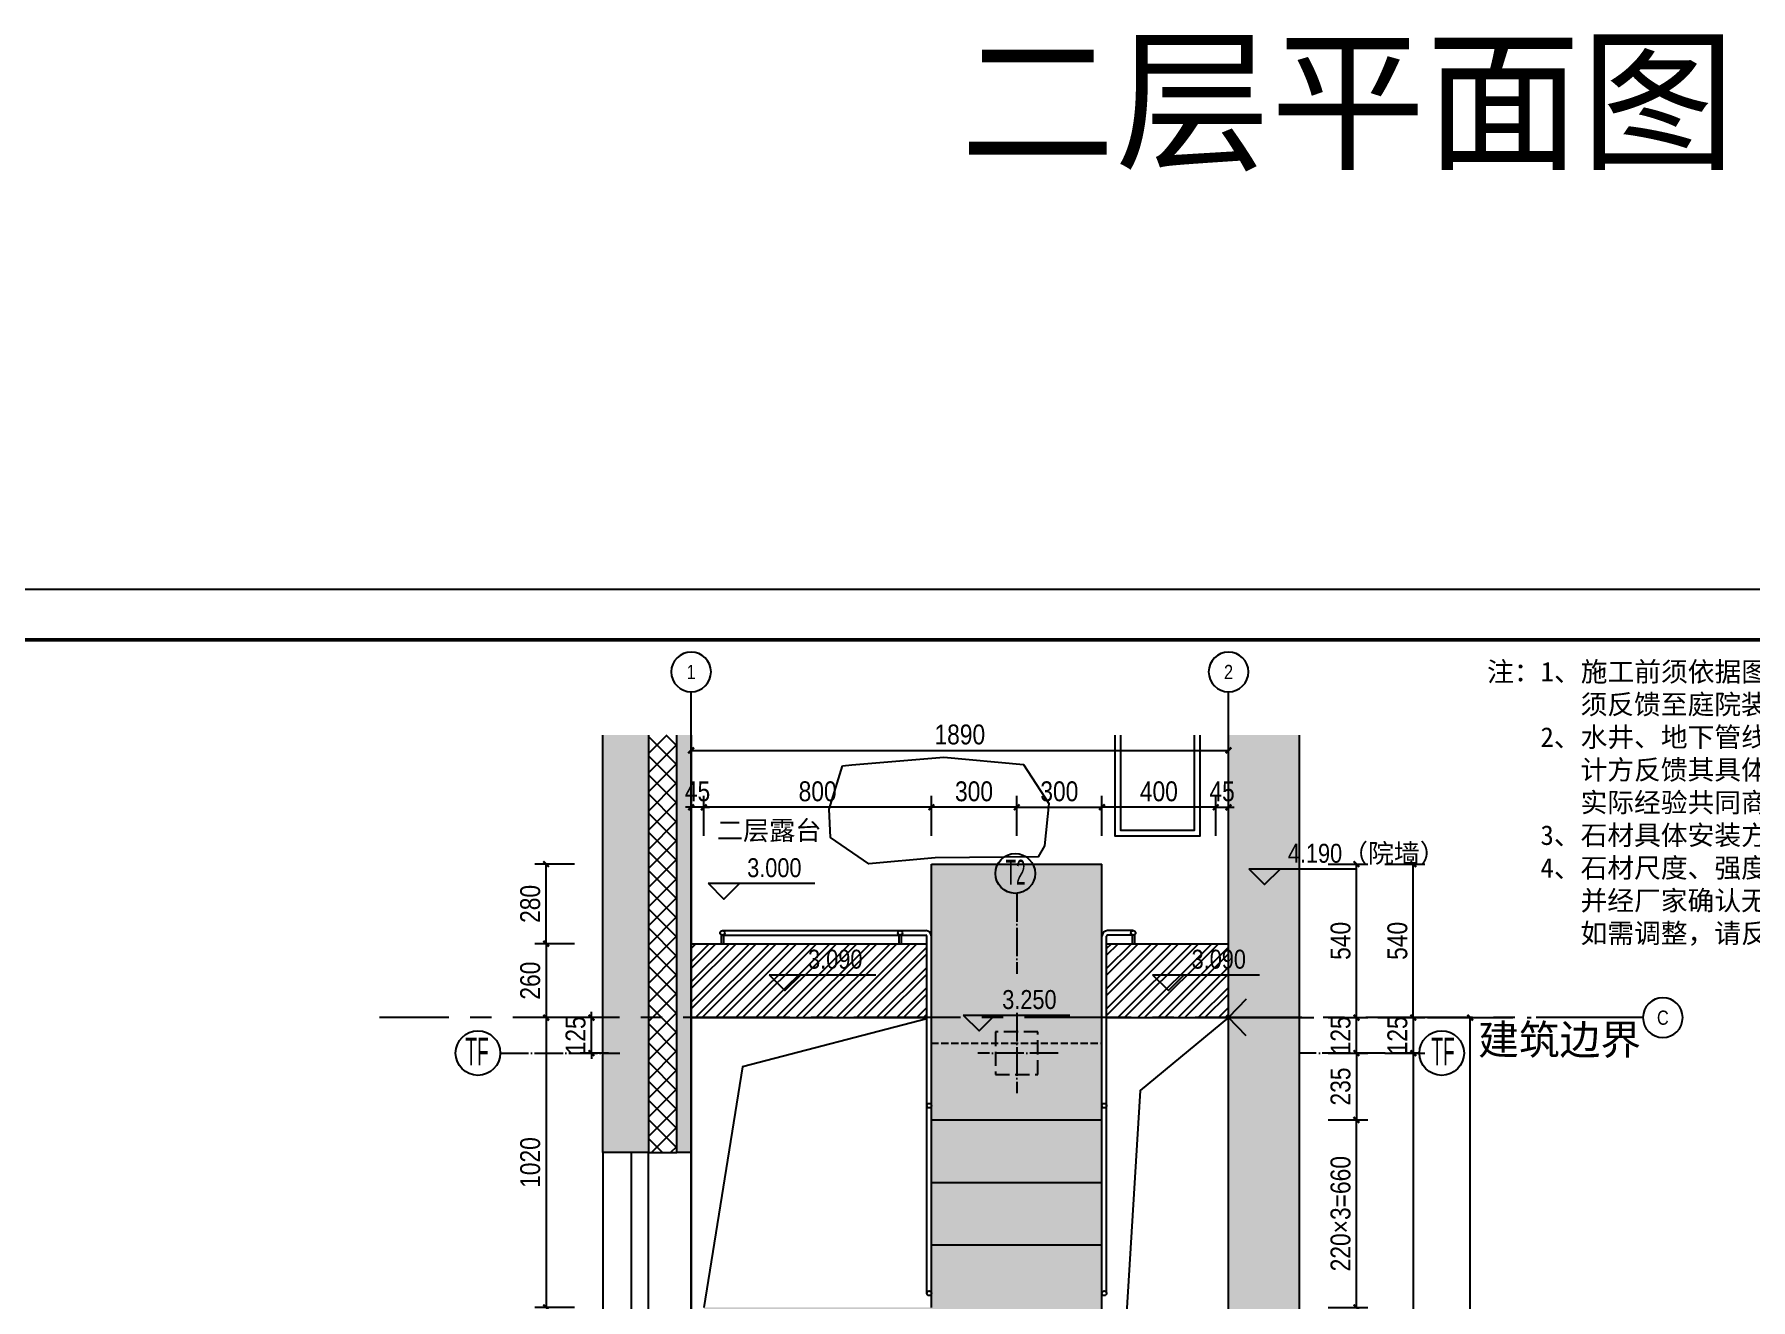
# Model space of a CAD drawing. Extents: x 9928 to 93764, y -101273 to -34887.
# Drawn here: x 14988 to 21024, y -78785 to -74332 of the extents above; entities that cross this region are included whole.
import ezdxf
from ezdxf.enums import TextEntityAlignment as Align

# ---------------------------------------------------------------- set-up
doc = ezdxf.new("R2010")
doc.units = 0
doc.header["$LTSCALE"] = 1000
doc.header["$MEASUREMENT"] = 0
for name, pattern in [('CENTER', [2, 1.25, -0.25, 0.25, -0.25]), ('DASH', [0.35, 0.25, -0.1]), ('DOTE', [2.42, 2, -0.2, 0.02, -0.2])]:
    doc.linetypes.add(name, pattern=pattern)
doc.layers.add('_0', color=7, linetype='Continuous', lineweight=25)
for name, color, linetype in [('A', 163, 'CENTER'), ('A-ANNO-DIMS', 6, 'Continuous'), ('A-ANNO-NOTE', 4, 'Continuous'), ('A-FLOR-HRAL', 42, 'Continuous'), ('A-FLOR-STRS', 54, 'Continuous'), ('A-FURN-FREE', 91, 'Continuous'), ('A-FURN-PATT-251', 251, 'Continuous'), ('A-WALL-FULL', 5, 'Continuous'), ('GL', 131, 'Continuous'), ('S-GRID-IDEN', 4, 'Continuous')]:
    doc.layers.add(name, color=color, linetype=linetype)
doc.layers.add('A-ANNO-NPLT', color=250, linetype='Continuous', plot=False)
doc.styles.add('DIM', font='ARIALN.TTF')
doc.styles.add('DIM_T3', font='ARIALN.TTF')
doc.styles.add('EN', font='ARIALN.TTF')
doc.styles.add('EN1', font='ARIALN.TTF')
doc.styles.get("Standard").update_dxf_attribs({"font": 'gbenor.shx', "bigfont": 'gbcbig.shx'})
doc.dimstyles.new('_TCH_ARCH&&20', dxfattribs={"dimtxt": 70, "dimasz": 20, "dimexe": 40, "dimexo": 40, "dimgap": 20, "dimtad": 1, "dimdec": 0, "dimzin": 0, "dimdsep": 46, "dimtxsty": 'DIM_T3', "dimblk": 'ARCHTICK', "dimcen": 0.09, "dimclrd": 6, "dimclre": 6, "dimclrt": 6, "dimazin": 2, "dimtfac": 1, "dimtdec": 0, "dimtix": 1, "dimtmove": 2, "dimatfit": 3, "dimfxl": 100, "dimfxlon": 1, "dimtolj": 1, "dimtzin": 0, "dimarcsym": 0})
pattern_1 = [(45, (0, 0), (-35.35534, 35.35534), []), (45, (23.57, 0), (-35.35534, 35.35534), [])]

# ---------------------------------------------------------------- blocks, each defined once
blk = doc.blocks.new('basesisi')
at = {"layer": 'A-FURN-PATT-251'}
h = blk.add_hatch(color=256, dxfattribs=at)
h.dxf.hatch_style = 1
h.paths.add_polyline_path([(27933.4, -78267.1), (28093.4, -78267.1), (28093.4, -76798.2), (27933.4, -76798.2)])
h.paths.add_polyline_path([(28243.4, -76798.2), (28193.4, -76798.2), (28193.4, -78267.1), (28243.4, -78267.1)])
h = blk.add_hatch(dxfattribs=at)
h.set_pattern_fill('ANSI37', color=256, scale=30, angle=90)
h.set_pattern_definition([(135, (679382.045, -481348.93), (-33.6759605, -33.6759605), []), (225, (679382.045, -481348.93), (33.6759605, -33.6759605), [])])
h.paths.add_polyline_path([(28193.4, -76798.2), (28093.4, -76798.2), (28093.4, -78267.1), (28193.4, -78267.1)])
for p, q in [((27933.4, -78267.1), (27933.4, -78867.1)), ((28033.4, -78867.1), (28033.4, -78267.1)), ((28093.4, -78867.1), (28093.4, -78267.1)), ((28243.4, -78267.1), (28243.4, -78867.1))]:
    blk.add_line(p, q, dxfattribs=at)
for points in [[(28093.4, -76798.2), (28093.4, -78267.1), (27933.4, -78267.1), (27933.4, -76798.2)], [(28093.4, -76798.2), (28093.4, -78267.1), (28193.4, -78267.1), (28193.4, -76798.2)], [(28243.4, -76798.2), (28243.4, -78267.1), (28193.4, -78267.1), (28193.4, -76798.2)]]:
    blk.add_lwpolyline(points, dxfattribs=at)
blk = doc.blocks.new('aslidufhasldifuhaf')
at = {"layer": 'A-FURN-PATT-251'}
h = blk.add_hatch(dxfattribs=at)
h.set_pattern_fill('碎沙', color=256, scale=20)
h.set_pattern_definition([(37.5, (0, 0), (-1.600031, 48.941324), [0, -38.608, 0, -43.18, 0, -41.275]), (7.5, (0, 0), (44.95233, 71.68251), [0, -20.828, 0, -34.798, 0, -13.335]), (327.5, (-31.24, 0), (79.099237, 0.143718), [0, -12.7, 0, -45.72, 0, -59.69]), (317.5, (-31.24, 0), (76.355645, 22.29293), [0, -6.35, 0, -29.972, 0, -34.29])])
h.paths.add_polyline_path([(19187.9, -90621.1), (19437.9, -90621.1), (19437.9, -76798.2), (19187.9, -76798.2)])
h = blk.add_hatch(dxfattribs=at)
h.set_pattern_fill('大理石', color=256, scale=100)
h.set_pattern_definition([(41.98721, (250, 34.286), (599.99999, 450.00001), [9.6097, -2008.4338]), (68.19859, (107.143, 19.286), (300, 900), [34.6189, -2388.7052]), (60.945396, (100, 2.143), (299.99998, 450.000013), [14.708, -3073.9809]), (90, (107.14, 15), (300, -2e-14), [4.2857, -445.7143]), (71.56505, (247.14, 25.71), (6e-07, 450), [9.0351, -939.6482]), (171.469234, (247.143, 25.714), (-300, 3e-06), [14.4455, -3019.1166]), (79.2157, (227.143, -2.143), (300.000001, 1800), [30.5394, -3176.0943]), (62.132996, (1.429, 135), (1199.9999854, 2250.0000088), [70.2946, -14691.5649]), (0, (5.75, 201), (0, 450), [0, -300]), (64.983107, (200, 282.857), (600.0000015, 1349.999999), [47.2941, -4918.5894]), (81.43911, (315.714, 105), (599.999999, 4049.9999745), [67.177, -14040.0018]), (82.874984, (150, 145.714), (299.999982, 2250.0000023), [34.5525, -7221.4794]), (76.75948, (120, 51.429), (300.000003, 1349.999999), [74.8468, -7784.0652]), (0, (73.23, 51.65), (0, 450), [0, -300]), (0, (78.05, 46.83), (0, 450), [0, -300]), (0, (111.8, 70.9), (0, 450), [0, -300]), (0, (102.15, 123.9), (0, 450), [0, -300]), (59.036243, (137.143, 124.286), (299.999976, 450.000013), [24.9898, -5222.8668]), (0, (149.97, 144.9), (0, 450), [0, -300]), (0, (111.8, 128.7), (0, 450), [0, -300]), (0, (126.26, 157.62), (0, 450), [0, -300]), (0, (111.8, 114.27), (0, 450), [0, -300]), (50.19443, (285.714, 83.57), (300, 450), [11.1575, -2331.9174]), (90, (285.7, 70.7), (300, -2e-14), [12.8571, -437.1428]), (43.66778, (270, 55.714), (900.000001, 899.999998), [21.7242, -4540.3476]), (90, (270, 51.43), (300, -2e-14), [4.2857, -445.7143]), (39.80557, (257.143, 40.714), (599.999986, 450.000018), [16.7362, -3497.8761]), (0, (213, 70.9), (0, 450), [0, -300]), (0, (286.37, 84.5), (0, 450), [0, -300]), (0, (286.37, 84.5), (0, 450), [0, -300]), (29.357753, (292.857, 92.143), (899.999998, 450.000003), [26.2251, -2727.4089]), (0, (285.33, 114.27), (0, 450), [0, -300]), (146.30993, (200, 282.857), (-600.000004, 449.999992), [30.9047, -3214.0914]), (8.130102, (167.143, 222.857), (2999.999979, 449.9999973), [30.3046, -6333.6564]), (47.862405, (100, 214.286), (1200.0000005, 1349.9999987), [40.4566, -8455.4247]), (14.620874, (34.286, 197.143), (1799.999995, 450.0000188), [67.9135, -7063.005]), (0, (58.77, 225.06), (0, 450), [0, -300]), (18.43495, (154.286, 180), (1200, 449.999999), [13.5526, -2832.4972]), (16.69924, (167.14, 184.29), (299.99999, 2.5e-05), [7.4574, -1558.5886]), (101.093723, (174.286, 186.429), (-600.0000052, 3149.9999705), [37.1222, -7758.5496]), (0, (135.9, 205.8), (0, 450), [0, -300]), (0, (167, 223.7), (0, 450), [0, -300]), (0, (126.26, 172.08), (0, 450), [0, -300]), (0, (87.7, 268.4), (0, 450), [0, -300]), (0, (73.23, 249.15), (0, 450), [0, -300]), (44.144903, (150, 276.429), (900.0000015, 900), [33.8439, -7073.3706]), (54.582945, (127.143, 244.286), (300.0000008, 449.9999982), [39.4413, -8243.2212]), (0, (150.4, 276.73), (0, 450), [0, -300]), (0, (106.98, 253.97), (0, 450), [0, -300]), (0, (150.4, 276.73), (0, 450), [0, -300]), (0, (127.2, 243.6), (0, 450), [0, -300]), (75.06858, (197.14, 227.14), (300, 1350), [11.0887, -2317.5375]), (90, (200, 237.86), (300, -2e-14), [45, -405]), (50.19443, (252.86, 426.43), (300, 450), [11.1575, -2331.9174]), (0, (169.64, 331.04), (0, 450), [0, -300]), (0, (179.3, 326.22), (0, 450), [0, -300]), (0, (140.7, 335.86), (0, 450), [0, -300]), (0, (188.9, 388.84), (0, 450), [0, -300]), (53.130102, (220, 362.143), (300, 450), [21.4286, -4478.5713]), (90, (220, 325.7), (300, -2e-14), [36.4286, -413.5714]), (0, (220.05, 326.44), (0, 450), [0, -300]), (23.19859, (242.86, 422.14), (900, 450), [10.8797, -2273.8522]), (66.03751, (240, 415.71), (300, 900), [7.0349, -1470.2938]), (66.03751, (237.14, 409.29), (300, 900), [7.0349, -1470.2938]), (81.869898, (232.857, 379.286), (300.0000013, 2250), [30.3046, -6333.6564]), (90, (260, 435), (300, -2e-14), [10.7143, -439.2857]), (0, (227.05, 450), (0, 450), [0, -300])])
h.paths.add_polyline_path([(18542.9, -84502.1), (19142.9, -84502.1), (19142.9, -80012.1), (18742.9, -80012.1), (18742.9, -77252.1), (18142.9, -77252.1), (18142.9, -78812.1), (17342.9, -78812.1), (17342.9, -80812.6), (18142.9, -80812.6), (18142.9, -81622.1), (18542.9, -81622.1)])
h = blk.add_hatch(dxfattribs=at)
h.set_pattern_fill('金属', color=256, scale=20)
h.set_pattern_definition(pattern_1)
h.paths.add_polyline_path([(17297.9, -77532.1), (18126.9, -77532.1), (18126.9, -77792.1), (17297.9, -77792.1)])
h = blk.add_hatch(dxfattribs=at)
h.set_pattern_fill('金属', color=256, scale=20)
h.set_pattern_definition(pattern_1)
edge = h.paths.add_edge_path()
edge.add_line((19187.9, -77532.1), (18762.9, -77532.1))
edge.add_arc((18712.9, -77525.4), 50.5, 335.76224, 352.34697, ccw=False)
edge.add_line((18758.9, -77546.1), (18758.9, -77792.1))
edge.add_line((18758.9, -77792.1), (19187.9, -77792.1))
edge.add_line((19187.9, -77792.1), (19187.9, -77532.1))
at = {"layer": 'A-FLOR-HRAL', "color": 1}
for p, q in [((17403.9, -77501), (17403.9, -77532.1)), ((17407.9, -77486.1), (18122.9, -77486.1)), ((17407.9, -77502.1), (18122.9, -77502.1)), ((17411.9, -77502.1), (17411.9, -77532.1)), ((18028.9, -77502.1), (18028.9, -77532.1)), ((18036.9, -77502.1), (18036.9, -77532.1)), ((18126.9, -78762.1), (18126.9, -77506.1)), ((18142.9, -78762.1), (18142.9, -77506.1)), ((18742.9, -78762.1), (18742.9, -77506.1)), ((18758.9, -78762.1), (18758.9, -77506.1)), ((18852.9, -77486.1), (18762.9, -77486.1)), ((18852.9, -77502.1), (18762.9, -77502.1)), ((18848.9, -77501), (18848.9, -77532.1)), ((18856.9, -77501), (18856.9, -77532.1))]:
    blk.add_line(p, q, dxfattribs=at)
for centre in [(17407.9, -77494.1), (18032.9, -77494.1), (18852.9, -77494.1), (18134.9, -78102.1), (18750.9, -78102.1), (18134.9, -78762.1), (18750.9, -78762.1)]:
    blk.add_circle(centre, 8, dxfattribs=at)
for centre, radius, start, end in [((18122.9, -77506.1), 20, 360, 90), ((18122.9, -77506.1), 4, 360, 90), ((18762.9, -77506.1), 20, 90, 180), ((18762.9, -77506.1), 4, 90, 180)]:
    blk.add_arc(centre, radius, start, end, dxfattribs=at)
at = {"layer": 'A-FLOR-STRS'}
for p, q in [((19087.9, -77152.1), (19087.9, -76798.2)), ((19187.9, -90621.1), (19187.9, -76798.2)), ((19437.9, -90621.1), (19437.9, -76798.2)), ((18142.9, -78812.1), (18142.9, -77252.1)), ((18142.9, -77252.1), (18742.9, -77252.1)), ((18742.9, -80012.1), (18742.9, -77252.1)), ((18742.9, -77502.1), (18743.3, -77502.1)), ((17297.9, -77532.1), (18126.9, -77532.1)), ((18758.9, -77532.1), (19187.9, -77532.1)), ((17297.9, -77792.1), (18126.9, -77792.1)), ((18758.9, -77792.1), (19187.9, -77792.1)), ((19187.9, -77792.1), (19437.9, -77792.1)), ((18142.9, -78152.1), (18742.9, -78152.1)), ((18142.9, -78372.1), (18742.9, -78372.1)), ((18142.9, -78592.1), (18742.9, -78592.1))]:
    blk.add_line(p, q, dxfattribs=at)
at = {"layer": 'A-FURN-FREE'}
for points in [[(18787.9, -76798.2), (18787.9, -77152.1), (19087.9, -77152.1), (19087.9, -76798.2)], [(18807.9, -76798.2), (18807.9, -77132.1), (19067.9, -77132.1), (19067.9, -76798.2)]]:
    blk.add_lwpolyline(points, dxfattribs=at)
at = {"layer": 'A-FURN-PATT-251', "linetype": 'DASH', "ltscale": 0.1}
blk.add_line((18142.9, -77882.1), (18742.9, -77882.1), dxfattribs=at)
at = {"layer": 'A-FURN-PATT-251'}
blk.add_lwpolyline([(17830, -76906.3), (17862.8, -76903.3), (18187, -76876.2), (18467.4, -76901.3), (18555.7, -77038.8), (18540.5, -77187.3), (18518.5, -77226.1), (18156.3, -77229.9), (17923.4, -77251.4), (17788.1, -77158.8), (17783.4, -77058.6)], close=True, dxfattribs=at)
for points in [[(18126.9, -77796.3), (17478.1, -77965.4), (17342.9, -78812.1)], [(19187.9, -77792.1), (18877.4, -78048.6), (18760, -79962.1)]]:
    blk.add_lwpolyline(points, dxfattribs=at)
at = {"layer": 'A-WALL-FULL'}
blk.add_line((17297.9, -83197.1), (17297.9, -76798.2), dxfattribs=at)
at = {"layer": '_0', "color": 6}
blk.add_blockref('basesisi', (-10945.5, 0), dxfattribs=at)
blk = doc.blocks.new('alsidufhasdf')
at = {"layer": 'A-ANNO-NOTE', "const_width": 12.5, "flags": 128}
blk.add_lwpolyline([(-69970.8, -65800.3), (-69970.8, -51475.3), (-80015.8, -51475.3), (-80015.8, -65800.3)], close=True, dxfattribs=at)
at = {"layer": 'A-ANNO-NPLT'}
blk.add_lwpolyline([(-69795.8, -66000.3), (-69795.8, -51300.3), (-80190.8, -51300.3), (-80190.8, -66000.3)], close=True, dxfattribs=at)
blk = doc.blocks.new('DFGHFGH')
at = {"layer": 'A-ANNO-NOTE'}
blk.add_line((367305, -290441), (368431, -290441), dxfattribs=at)
blk.add_lwpolyline([(367305, -290441), (367471, -290607), (367638, -290441)], dxfattribs=at)
at = {"layer": 'A-ANNO-NOTE', "style": 'EN'}
blk.add_attdef('±0.000', (367716, -290376), '', height=200, dxfattribs=at)
blk = doc.blocks.new('_ArchTick')
at = {"color": 0, "linetype": 'ByBlock', "const_width": 0.4}
blk.add_lwpolyline([(-0.5, -0.5), (0.5, 0.5)], dxfattribs=at)
blk = doc.blocks.new('*D379')
at = {"layer": 'A-ANNO-DIMS', "color": 6, "lineweight": -2, "transparency": 16777216}
for p, q in [((19537.9, -78152.1), (19677.9, -78152.1)), ((19637.9, -78812.1), (19637.9, -78152.1)), ((19537.9, -78812.1), (19677.9, -78812.1))]:
    blk.add_line(p, q, dxfattribs=at)
at = {"layer": 'Defpoints', "color": 0, "transparency": 16777216}
for p in [(18742.9, -78152.1), (19637.9, -78152.1), (18742.9, -78812.1)]:
    blk.add_point(p, dxfattribs=at)
at = {"layer": 'A-ANNO-DIMS', "color": 6, "lineweight": -2, "transparency": 16777216, "xscale": 20, "yscale": 20, "zscale": 20}
for p, rotation in [((19637.9, -78152.1), 90), ((19637.9, -78812.1), 270)]:
    blk.add_blockref('_ArchTick', p, dxfattribs=dict(at, rotation=rotation))
at = {"layer": 'A-ANNO-DIMS', "color": 6, "transparency": 16777216, "insert": (19582.2, -78482.1), "char_height": 70, "attachment_point": 5, "rotation": 90, "style": 'DIM_T3'}
blk.add_mtext('\\A1;220×3=660', dxfattribs=at)
blk = doc.blocks.new('*D380')
at = {"layer": 'A-ANNO-DIMS', "color": 6, "lineweight": -2, "transparency": 16777216}
for p, q in [((19537.9, -77792.1), (19677.9, -77792.1)), ((19637.9, -77792.1), (19637.9, -77772.1)), ((19637.9, -77917.1), (19637.9, -77792.1)), ((19537.9, -77917.1), (19677.9, -77917.1)), ((19637.9, -77917.1), (19637.9, -77937.1))]:
    blk.add_line(p, q, dxfattribs=at)
at = {"layer": 'Defpoints', "color": 0, "transparency": 16777216}
for p in [(18973.4, -77792.1), (19637.9, -77792.1), (18589.3, -77917.1)]:
    blk.add_point(p, dxfattribs=at)
at = {"layer": 'A-ANNO-DIMS', "color": 6, "lineweight": -2, "transparency": 16777216, "xscale": 20, "yscale": 20, "zscale": 20}
for p, rotation in [((19637.9, -77792.1), 270), ((19637.9, -77917.1), 90)]:
    blk.add_blockref('_ArchTick', p, dxfattribs=dict(at, rotation=rotation))
at = {"layer": 'A-ANNO-DIMS', "color": 6, "transparency": 16777216, "insert": (19582.2, -77854.6), "char_height": 70, "attachment_point": 5, "rotation": 90, "style": 'DIM_T3'}
blk.add_mtext('\\A1;125', dxfattribs=at)
blk = doc.blocks.new('*D381')
at = {"layer": 'A-ANNO-DIMS', "color": 6, "lineweight": -2, "transparency": 16777216}
for p, q in [((19537.9, -77252.1), (19677.9, -77252.1)), ((19637.9, -77792.1), (19637.9, -77252.1)), ((19537.9, -77792.1), (19677.9, -77792.1))]:
    blk.add_line(p, q, dxfattribs=at)
at = {"layer": 'Defpoints', "color": 0, "transparency": 16777216}
for p in [(18742.9, -77252.1), (19637.9, -77252.1), (18973.4, -77792.1)]:
    blk.add_point(p, dxfattribs=at)
at = {"layer": 'A-ANNO-DIMS', "color": 6, "lineweight": -2, "transparency": 16777216, "xscale": 20, "yscale": 20, "zscale": 20}
for p, rotation in [((19637.9, -77252.1), 90), ((19637.9, -77792.1), 270)]:
    blk.add_blockref('_ArchTick', p, dxfattribs=dict(at, rotation=rotation))
at = {"layer": 'A-ANNO-DIMS', "color": 6, "transparency": 16777216, "insert": (19582.2, -77522.1), "char_height": 70, "attachment_point": 5, "rotation": 90, "style": 'DIM_T3'}
blk.add_mtext('\\A1;540', dxfattribs=at)
blk = doc.blocks.new('*D382')
at = {"layer": 'A-ANNO-DIMS', "color": 6, "lineweight": -2, "transparency": 16777216}
for p, q in [((19937.9, -77792.1), (20077.9, -77792.1)), ((20037.9, -88392.1), (20037.9, -77792.1)), ((19937.9, -88392.1), (20077.9, -88392.1))]:
    blk.add_line(p, q, dxfattribs=at)
at = {"layer": 'Defpoints', "color": 0, "transparency": 16777216}
for p in [(19187.9, -77792.1), (20037.9, -77792.1), (19187.9, -88392.1)]:
    blk.add_point(p, dxfattribs=at)
at = {"layer": 'A-ANNO-DIMS', "color": 6, "lineweight": -2, "transparency": 16777216, "xscale": 20, "yscale": 20, "zscale": 20}
for p, rotation in [((20037.9, -77792.1), 90), ((20037.9, -88392.1), 270)]:
    blk.add_blockref('_ArchTick', p, dxfattribs=dict(at, rotation=rotation))
at = {"layer": 'A-ANNO-DIMS', "color": 6, "transparency": 16777216, "insert": (19982.2, -83092.1), "char_height": 70, "attachment_point": 5, "rotation": 90, "style": 'DIM_T3'}
blk.add_mtext('\\A1;10600', dxfattribs=at)
blk = doc.blocks.new('*D383')
at = {"layer": 'A-ANNO-DIMS', "color": 6, "lineweight": -2, "transparency": 16777216}
for p, q in [((19737.9, -77252.1), (19877.9, -77252.1)), ((19837.9, -77792.1), (19837.9, -77252.1)), ((19737.9, -77792.1), (19877.9, -77792.1))]:
    blk.add_line(p, q, dxfattribs=at)
at = {"layer": 'Defpoints', "color": 0, "transparency": 16777216}
for p in [(18742.9, -77252.1), (19837.9, -77252.1), (19187.9, -77792.1)]:
    blk.add_point(p, dxfattribs=at)
at = {"layer": 'A-ANNO-DIMS', "color": 6, "lineweight": -2, "transparency": 16777216, "xscale": 20, "yscale": 20, "zscale": 20}
for p, rotation in [((19837.9, -77252.1), 90), ((19837.9, -77792.1), 270)]:
    blk.add_blockref('_ArchTick', p, dxfattribs=dict(at, rotation=rotation))
at = {"layer": 'A-ANNO-DIMS', "color": 6, "transparency": 16777216, "insert": (19782.2, -77522.1), "char_height": 70, "attachment_point": 5, "rotation": 90, "style": 'DIM_T3'}
blk.add_mtext('\\A1;540', dxfattribs=at)
blk = doc.blocks.new('*D386')
at = {"layer": 'A-ANNO-DIMS', "color": 6, "lineweight": -2, "transparency": 16777216}
for p, q in [((18742.9, -77152.1), (18742.9, -77012.1)), ((19142.9, -77152.1), (19142.9, -77012.1)), ((19142.9, -77052.1), (18742.9, -77052.1))]:
    blk.add_line(p, q, dxfattribs=at)
at = {"layer": 'Defpoints', "color": 0, "transparency": 16777216}
for p in [(18742.9, -77052.1), (18742.9, -77542.1), (19142.9, -77542.1)]:
    blk.add_point(p, dxfattribs=at)
at = {"layer": 'A-ANNO-DIMS', "color": 6, "lineweight": -2, "transparency": 16777216, "xscale": 20, "yscale": 20, "zscale": 20, "rotation": 180}
blk.add_blockref('_ArchTick', (18742.9, -77052.1), dxfattribs=at)
at = {"layer": 'A-ANNO-DIMS', "color": 6, "lineweight": -2, "transparency": 16777216, "xscale": 20, "yscale": 20, "zscale": 20}
blk.add_blockref('_ArchTick', (19142.9, -77052.1), dxfattribs=at)
at = {"layer": 'A-ANNO-DIMS', "color": 6, "transparency": 16777216, "insert": (18942.9, -76996.4), "char_height": 70, "attachment_point": 5, "style": 'DIM_T3'}
blk.add_mtext('\\A1;400', dxfattribs=at)
blk = doc.blocks.new('*D387')
at = {"layer": 'A-ANNO-DIMS', "color": 6, "lineweight": -2, "transparency": 16777216}
for p, q in [((18142.9, -77152.1), (18142.9, -77012.1)), ((18442.9, -77152.1), (18442.9, -77012.1)), ((18442.9, -77052.1), (18142.9, -77052.1))]:
    blk.add_line(p, q, dxfattribs=at)
at = {"layer": 'Defpoints', "color": 0, "transparency": 16777216}
for p in [(18142.9, -77052.1), (18142.9, -77252.1), (18442.9, -77496.4)]:
    blk.add_point(p, dxfattribs=at)
at = {"layer": 'A-ANNO-DIMS', "color": 6, "lineweight": -2, "transparency": 16777216, "xscale": 20, "yscale": 20, "zscale": 20, "rotation": 180}
blk.add_blockref('_ArchTick', (18142.9, -77052.1), dxfattribs=at)
at = {"layer": 'A-ANNO-DIMS', "color": 6, "lineweight": -2, "transparency": 16777216, "xscale": 20, "yscale": 20, "zscale": 20}
blk.add_blockref('_ArchTick', (18442.9, -77052.1), dxfattribs=at)
at = {"layer": 'A-ANNO-DIMS', "color": 6, "transparency": 16777216, "insert": (18292.9, -76996.4), "char_height": 70, "attachment_point": 5, "style": 'DIM_T3'}
blk.add_mtext('\\A1;300', dxfattribs=at)
blk = doc.blocks.new('*D388')
at = {"layer": 'A-ANNO-DIMS', "color": 6, "lineweight": -2, "transparency": 16777216}
for p, q in [((17342.9, -77152.1), (17342.9, -77012.1)), ((18142.9, -77152.1), (18142.9, -77012.1)), ((18142.9, -77052.1), (17342.9, -77052.1))]:
    blk.add_line(p, q, dxfattribs=at)
at = {"layer": 'Defpoints', "color": 0, "transparency": 16777216}
for p in [(17342.9, -77052.1), (18142.9, -77252.1), (17342.9, -77542.1)]:
    blk.add_point(p, dxfattribs=at)
at = {"layer": 'A-ANNO-DIMS', "color": 6, "lineweight": -2, "transparency": 16777216, "xscale": 20, "yscale": 20, "zscale": 20, "rotation": 180}
blk.add_blockref('_ArchTick', (17342.9, -77052.1), dxfattribs=at)
at = {"layer": 'A-ANNO-DIMS', "color": 6, "lineweight": -2, "transparency": 16777216, "xscale": 20, "yscale": 20, "zscale": 20}
blk.add_blockref('_ArchTick', (18142.9, -77052.1), dxfattribs=at)
at = {"layer": 'A-ANNO-DIMS', "color": 6, "transparency": 16777216, "insert": (17742.9, -76996.4), "char_height": 70, "attachment_point": 5, "style": 'DIM_T3'}
blk.add_mtext('\\A1;800', dxfattribs=at)
blk = doc.blocks.new('*D389')
at = {"layer": 'A-ANNO-DIMS', "color": 6, "lineweight": -2, "transparency": 16777216}
for p, q in [((17297.9, -76952.1), (17297.9, -76812.1)), ((19187.9, -76952.1), (19187.9, -76812.1)), ((17297.9, -76852.1), (19187.9, -76852.1))]:
    blk.add_line(p, q, dxfattribs=at)
at = {"layer": 'Defpoints', "color": 0, "transparency": 16777216}
for p in [(19187.9, -76852.1), (17297.9, -77542.1), (19187.9, -77542.1)]:
    blk.add_point(p, dxfattribs=at)
at = {"layer": 'A-ANNO-DIMS', "color": 6, "lineweight": -2, "transparency": 16777216, "xscale": 20, "yscale": 20, "zscale": 20, "rotation": 180}
blk.add_blockref('_ArchTick', (17297.9, -76852.1), dxfattribs=at)
at = {"layer": 'A-ANNO-DIMS', "color": 6, "lineweight": -2, "transparency": 16777216, "xscale": 20, "yscale": 20, "zscale": 20}
blk.add_blockref('_ArchTick', (19187.9, -76852.1), dxfattribs=at)
at = {"layer": 'A-ANNO-DIMS', "color": 6, "transparency": 16777216, "insert": (18242.9, -76796.4), "char_height": 70, "attachment_point": 5, "style": 'DIM_T3'}
blk.add_mtext('\\A1;1890', dxfattribs=at)
blk = doc.blocks.new('*D390')
at = {"layer": 'A-ANNO-DIMS', "color": 6, "lineweight": -2, "transparency": 16777216}
for p, q in [((17297.9, -77152.1), (17297.9, -77012.1)), ((17342.9, -77152.1), (17342.9, -77012.1)), ((17297.9, -77052.1), (17277.9, -77052.1)), ((17342.9, -77052.1), (17297.9, -77052.1)), ((17342.9, -77052.1), (17362.9, -77052.1))]:
    blk.add_line(p, q, dxfattribs=at)
at = {"layer": 'Defpoints', "color": 0, "transparency": 16777216}
for p in [(17297.9, -77052.1), (17297.9, -77542.1), (17342.9, -77542.1)]:
    blk.add_point(p, dxfattribs=at)
at = {"layer": 'A-ANNO-DIMS', "color": 6, "lineweight": -2, "transparency": 16777216, "xscale": 20, "yscale": 20, "zscale": 20}
blk.add_blockref('_ArchTick', (17297.9, -77052.1), dxfattribs=at)
at = {"layer": 'A-ANNO-DIMS', "color": 6, "lineweight": -2, "transparency": 16777216, "xscale": 20, "yscale": 20, "zscale": 20, "rotation": 180}
blk.add_blockref('_ArchTick', (17342.9, -77052.1), dxfattribs=at)
at = {"layer": 'A-ANNO-DIMS', "color": 6, "transparency": 16777216, "insert": (17320.4, -76996.5), "char_height": 70, "attachment_point": 5, "style": 'DIM_T3'}
blk.add_mtext('\\A1;45', dxfattribs=at)
blk = doc.blocks.new('*D391')
at = {"layer": 'A-ANNO-DIMS', "color": 6, "lineweight": -2, "transparency": 16777216}
for p, q in [((19142.9, -77152.1), (19142.9, -77012.1)), ((19187.9, -77152.1), (19187.9, -77012.1)), ((19142.9, -77052.1), (19122.9, -77052.1)), ((19142.9, -77052.1), (19187.9, -77052.1)), ((19187.9, -77052.1), (19207.9, -77052.1))]:
    blk.add_line(p, q, dxfattribs=at)
at = {"layer": 'Defpoints', "color": 0, "transparency": 16777216}
for p in [(19187.9, -77052.1), (19142.9, -77542.1), (19187.9, -77542.1)]:
    blk.add_point(p, dxfattribs=at)
at = {"layer": 'A-ANNO-DIMS', "color": 6, "lineweight": -2, "transparency": 16777216, "xscale": 20, "yscale": 20, "zscale": 20}
blk.add_blockref('_ArchTick', (19142.9, -77052.1), dxfattribs=at)
at = {"layer": 'A-ANNO-DIMS', "color": 6, "lineweight": -2, "transparency": 16777216, "xscale": 20, "yscale": 20, "zscale": 20, "rotation": 180}
blk.add_blockref('_ArchTick', (19187.9, -77052.1), dxfattribs=at)
at = {"layer": 'A-ANNO-DIMS', "color": 6, "transparency": 16777216, "insert": (19165.4, -76996.5), "char_height": 70, "attachment_point": 5, "style": 'DIM_T3'}
blk.add_mtext('\\A1;45', dxfattribs=at)
blk = doc.blocks.new('*D392')
at = {"layer": 'A-ANNO-DIMS', "color": 6, "lineweight": -2, "transparency": 16777216}
for p, q in [((16887.9, -77792.1), (16747.9, -77792.1)), ((16787.9, -77792.1), (16787.9, -78812.1)), ((16887.9, -78812.1), (16747.9, -78812.1))]:
    blk.add_line(p, q, dxfattribs=at)
at = {"layer": 'Defpoints', "color": 0, "transparency": 16777216}
for p in [(17297.9, -77792.1), (16787.9, -78812.1), (17342.9, -78812.1)]:
    blk.add_point(p, dxfattribs=at)
at = {"layer": 'A-ANNO-DIMS', "color": 6, "lineweight": -2, "transparency": 16777216, "xscale": 20, "yscale": 20, "zscale": 20}
for p, rotation in [((16787.9, -77792.1), 90), ((16787.9, -78812.1), 270)]:
    blk.add_blockref('_ArchTick', p, dxfattribs=dict(at, rotation=rotation))
at = {"layer": 'A-ANNO-DIMS', "color": 6, "transparency": 16777216, "insert": (16732.2, -78302.1), "char_height": 70, "attachment_point": 5, "rotation": 90, "style": 'DIM_T3'}
blk.add_mtext('\\A1;1020', dxfattribs=at)
blk = doc.blocks.new('*D340')
at = {"layer": 'A-ANNO-DIMS', "color": 6, "lineweight": -2, "transparency": 16777216}
for p, q in [((16887.9, -77532.1), (16747.9, -77532.1)), ((16787.9, -77532.1), (16787.9, -77792.1)), ((16887.9, -77792.1), (16747.9, -77792.1))]:
    blk.add_line(p, q, dxfattribs=at)
at = {"layer": 'Defpoints', "color": 0, "transparency": 16777216}
for p in [(17297.9, -77532.1), (16787.9, -77792.1), (17297.9, -77792.1)]:
    blk.add_point(p, dxfattribs=at)
at = {"layer": 'A-ANNO-DIMS', "color": 6, "lineweight": -2, "transparency": 16777216, "xscale": 20, "yscale": 20, "zscale": 20}
for p, rotation in [((16787.9, -77532.1), 90), ((16787.9, -77792.1), 270)]:
    blk.add_blockref('_ArchTick', p, dxfattribs=dict(at, rotation=rotation))
at = {"layer": 'A-ANNO-DIMS', "color": 6, "transparency": 16777216, "insert": (16732.2, -77662.1), "char_height": 70, "attachment_point": 5, "rotation": 90, "style": 'DIM_T3'}
blk.add_mtext('\\A1;260', dxfattribs=at)
blk = doc.blocks.new('*D341')
at = {"layer": 'A-ANNO-DIMS', "color": 6, "lineweight": -2, "transparency": 16777216}
for p, q in [((16887.9, -77252.1), (16747.9, -77252.1)), ((16787.9, -77532.1), (16787.9, -77252.1)), ((16887.9, -77532.1), (16747.9, -77532.1))]:
    blk.add_line(p, q, dxfattribs=at)
at = {"layer": 'Defpoints', "color": 0, "transparency": 16777216}
for p in [(16787.9, -77252.1), (18126.9, -77252.1), (18126.9, -77532.1)]:
    blk.add_point(p, dxfattribs=at)
at = {"layer": 'A-ANNO-DIMS', "color": 6, "lineweight": -2, "transparency": 16777216, "xscale": 20, "yscale": 20, "zscale": 20}
for p, rotation in [((16787.9, -77252.1), 90), ((16787.9, -77532.1), 270)]:
    blk.add_blockref('_ArchTick', p, dxfattribs=dict(at, rotation=rotation))
at = {"layer": 'A-ANNO-DIMS', "color": 6, "transparency": 16777216, "insert": (16732.2, -77392.1), "char_height": 70, "attachment_point": 5, "rotation": 90, "style": 'DIM_T3'}
blk.add_mtext('\\A1;280', dxfattribs=at)
blk = doc.blocks.new('TAG-COL')
blk.add_circle((0, 0), 4)
at = {"style": 'EN1'}
blk.add_attdef('NO', text='', height=2.19, dxfattribs=at).set_placement((0.01, 0.01), align=Align.MIDDLE_CENTER)
blk = doc.blocks.new('ASLIDUFHASDF')
at = {"layer": 'A', "ltscale": 0.3}
for p, q in [((17297.9, -90751.2), (17297.9, -76645.8)), ((19187.9, -90751.2), (19187.9, -76645.8)), ((20645.5, -77792.1), (16202.3, -77792.1))]:
    blk.add_line(p, q, dxfattribs=at)
at = {"layer": 'S-GRID-IDEN'}
ref = blk.add_blockref('TAG-COL', (17298, -76575.8), dxfattribs=dict(at, xscale=-17.5, yscale=17.5, zscale=17.5, rotation=179.9287525087452))
ref.add_attrib('NO', '1', dxfattribs={"layer": '0', "height": 50, "rotation": 359.92875, "style": 'EN1'}).set_placement((17298, -76576), align=Align.MIDDLE_CENTER)
ref = blk.add_blockref('TAG-COL', (19188, -76575.8), dxfattribs=dict(at, xscale=-17.5, yscale=17.5, zscale=17.5, rotation=179.9287525087452))
ref.add_attrib('NO', '2', dxfattribs={"layer": '0', "height": 50, "rotation": 359.92875, "style": 'EN1'}).set_placement((19188, -76576), align=Align.MIDDLE_CENTER)
ref = blk.add_blockref('TAG-COL', (20715.5, -77792.2), dxfattribs=dict(at, xscale=-17.5, yscale=17.5, zscale=17.5, rotation=179.9287525087452))
ref.add_attrib('NO', 'C', dxfattribs={"layer": '0', "height": 50, "rotation": 359.92875, "style": 'EN1'}).set_placement((20715.5, -77792.4), align=Align.MIDDLE_CENTER)
blk = doc.blocks.new('zhushi')
at = {"layer": 'A-ANNO-NOTE', "insert": (72990.3, -89836.6), "char_height": 69, "width": 2885.372, "attachment_point": 1, "style": 'EN'}
blk.add_mtext('{\\fSimSun|b0|i0|c134|p2;注：1、施工前须依据图纸现场放线，复核实际尺寸；如有误差，  \\P       须反馈至庭院装置设计方复核确认。\\P    2、水井、地下管线位置及埋深以现场实际为准；开挖后向设\\P       计方反馈其具体位置、埋深，根据现场实际情况与施工 \\P       实际经验共同商定处理方式，确认无问题后再施工。\\P    3、石材具体安装方式由石材厂家深化确定。\\P    4、石材尺度、强度及受力性能须满足楼梯平台承载力要求，\\P       并经厂家确认无误后方可加工。\\P       如需调整，请反馈至庭院装置设计方复核。}', dxfattribs=at)
blk = doc.blocks.new('TZ')
at = {"layer": 'GL', "color": 3, "linetype": 'DOTE', "ltscale": 0.05}
for p, q in [((14716.3, -114189.7), (14716.3, -114472.4)), ((14716.3, -114610.4), (14716.3, -114893.1)), ((12899.7, -114751.7), (13320.3, -114751.7)), ((14862.6, -114751.7), (14579.9, -114751.7)), ((16132.9, -114751.7), (15712.3, -114751.7))]:
    blk.add_line(p, q, dxfattribs=at)
at = {"layer": 'GL', "color": 3}
for centre, radius in [((14711.3, -114119.7), 70), ((12821.3, -114751.7), 78.4), ((16211.3, -114751.7), 78.4)]:
    blk.add_circle(centre, radius, dxfattribs=at)
at = {"layer": 'GL', "color": 3, "style": 'DIM_T3', "width": 0.6}
for s, height, p in [('T2', 87.5, (14677.4, -114159.1)), ('TF', 98, (12776.9, -114795.3)), ('TF', 98, (16174.6, -114795.3))]:
    blk.add_text(s, height=height, dxfattribs=at).set_placement(p)
blk = doc.blocks.new('*D899')
at = {"layer": 'A-ANNO-DIMS', "color": 6, "lineweight": -2, "transparency": 16777216}
for p, q in [((18442.9, -77152.1), (18442.9, -77012.1)), ((18742.9, -77152.1), (18742.9, -77012.1)), ((18442.9, -77052.1), (18742.9, -77052.1))]:
    blk.add_line(p, q, dxfattribs=at)
at = {"layer": 'Defpoints', "color": 0, "transparency": 16777216}
for p in [(18742.9, -77052.1), (18742.9, -77252.1), (18442.9, -77496.4)]:
    blk.add_point(p, dxfattribs=at)
at = {"layer": 'A-ANNO-DIMS', "color": 6, "lineweight": -2, "transparency": 16777216, "xscale": 20, "yscale": 20, "zscale": 20, "rotation": 180}
blk.add_blockref('_ArchTick', (18442.9, -77052.1), dxfattribs=at)
at = {"layer": 'A-ANNO-DIMS', "color": 6, "lineweight": -2, "transparency": 16777216, "xscale": 20, "yscale": 20, "zscale": 20}
blk.add_blockref('_ArchTick', (18742.9, -77052.1), dxfattribs=at)
at = {"layer": 'A-ANNO-DIMS', "color": 6, "transparency": 16777216, "insert": (18592.9, -76996.4), "char_height": 70, "attachment_point": 5, "style": 'DIM_T3'}
blk.add_mtext('\\A1;300', dxfattribs=at)
blk = doc.blocks.new('*D905')
at = {"layer": 'A-ANNO-DIMS', "color": 6, "lineweight": -2, "transparency": 16777216}
for p, q in [((19537.9, -77917.1), (19677.9, -77917.1)), ((19637.9, -77917.1), (19637.9, -78152.1)), ((19537.9, -78152.1), (19677.9, -78152.1))]:
    blk.add_line(p, q, dxfattribs=at)
at = {"layer": 'Defpoints', "color": 0, "transparency": 16777216}
for p in [(18589.3, -77917.1), (18589.3, -78152.1), (19637.9, -78152.1)]:
    blk.add_point(p, dxfattribs=at)
at = {"layer": 'A-ANNO-DIMS', "color": 6, "lineweight": -2, "transparency": 16777216, "xscale": 20, "yscale": 20, "zscale": 20}
for p, rotation in [((19637.9, -77917.1), 90), ((19637.9, -78152.1), 270)]:
    blk.add_blockref('_ArchTick', p, dxfattribs=dict(at, rotation=rotation))
at = {"layer": 'A-ANNO-DIMS', "color": 6, "transparency": 16777216, "insert": (19582.2, -78034.6), "char_height": 70, "attachment_point": 5, "rotation": 90, "style": 'DIM_T3'}
blk.add_mtext('\\A1;235', dxfattribs=at)
blk = doc.blocks.new('5gezhuzi')
at = {"layer": 'A-FLOR-STRS', "linetype": 'DASH', "ltscale": 0.2}
blk.add_lwpolyline([(29463.4, -77842.1), (29313.4, -77842.1), (29313.4, -77992.1), (29463.4, -77992.1)], close=True, dxfattribs=at)
blk = doc.blocks.new('*D911')
at = {"layer": 'A-ANNO-DIMS', "color": 6, "lineweight": -2, "transparency": 16777216}
for p, q in [((19737.9, -77792.1), (19877.9, -77792.1)), ((19837.9, -77792.1), (19837.9, -77772.1)), ((19837.9, -77792.1), (19837.9, -77917.1)), ((19737.9, -77917.1), (19877.9, -77917.1)), ((19837.9, -77917.1), (19837.9, -77937.1))]:
    blk.add_line(p, q, dxfattribs=at)
at = {"layer": 'Defpoints', "color": 0, "transparency": 16777216}
for p in [(19437.9, -77792.1), (19437.9, -77917.1), (19837.9, -77917.1)]:
    blk.add_point(p, dxfattribs=at)
at = {"layer": 'A-ANNO-DIMS', "color": 6, "lineweight": -2, "transparency": 16777216, "xscale": 20, "yscale": 20, "zscale": 20}
for p, rotation in [((19837.9, -77792.1), 270), ((19837.9, -77917.1), 90)]:
    blk.add_blockref('_ArchTick', p, dxfattribs=dict(at, rotation=rotation))
at = {"layer": 'A-ANNO-DIMS', "color": 6, "transparency": 16777216, "insert": (19782.2, -77854.6), "char_height": 70, "attachment_point": 5, "rotation": 90, "style": 'DIM_T3'}
blk.add_mtext('\\A1;125', dxfattribs=at)
blk = doc.blocks.new('*D912')
at = {"layer": 'A-ANNO-DIMS', "color": 6, "lineweight": -2, "transparency": 16777216}
for p, q in [((19737.9, -77917.1), (19877.9, -77917.1)), ((19837.9, -77917.1), (19837.9, -80087.1)), ((19837.9, -80087.1), (19877.9, -80087.1))]:
    blk.add_line(p, q, dxfattribs=at)
at = {"layer": 'Defpoints', "color": 0, "transparency": 16777216}
for p in [(19437.9, -77917.1), (19837.9, -80087.1), (19837.9, -80087.1)]:
    blk.add_point(p, dxfattribs=at)
at = {"layer": 'A-ANNO-DIMS', "color": 6, "lineweight": -2, "transparency": 16777216, "xscale": 20, "yscale": 20, "zscale": 20}
for p, rotation in [((19837.9, -77917.1), 90), ((19837.9, -80087.1), 270)]:
    blk.add_blockref('_ArchTick', p, dxfattribs=dict(at, rotation=rotation))
at = {"layer": 'A-ANNO-DIMS', "color": 6, "transparency": 16777216, "insert": (19782.2, -79002.1), "char_height": 70, "attachment_point": 5, "rotation": 90, "style": 'DIM_T3'}
blk.add_mtext('\\A1;2170', dxfattribs=at)
blk = doc.blocks.new('*D933')
at = {"layer": 'A-ANNO-DIMS', "color": 6, "lineweight": -2, "transparency": 16777216}
for p, q in [((17006.9, -77792.1), (16907.5, -77792.1)), ((16947.5, -77792.1), (16947.5, -77772.1)), ((16947.5, -77917.1), (16947.5, -77792.1)), ((17006.9, -77917.1), (16907.5, -77917.1)), ((16947.5, -77917.1), (16947.5, -77937.1))]:
    blk.add_line(p, q, dxfattribs=at)
at = {"layer": 'Defpoints', "color": 0, "transparency": 16777216}
for p in [(16947.5, -77792.1), (17046.9, -77792.1), (17046.9, -77917.1)]:
    blk.add_point(p, dxfattribs=at)
at = {"layer": 'A-ANNO-DIMS', "color": 6, "lineweight": -2, "transparency": 16777216, "xscale": 20, "yscale": 20, "zscale": 20}
for p, rotation in [((16947.5, -77792.1), 270), ((16947.5, -77917.1), 90)]:
    blk.add_blockref('_ArchTick', p, dxfattribs=dict(at, rotation=rotation))
at = {"layer": 'A-ANNO-DIMS', "color": 6, "transparency": 16777216, "insert": (16891.8, -77854.6), "char_height": 70, "attachment_point": 5, "rotation": 90, "style": 'DIM_T3'}
blk.add_mtext('\\A1;125', dxfattribs=at)

msp = doc.modelspace()

# ---------------------------------------------------------------- linework, layer by layer
at = {"layer": 'A-ANNO-DIMS', "linetype": 'DASH', "ltscale": 0.5}
msp.add_line((19187.9, -77792.1), (20253, -77792.1), dxfattribs=at)
for points in [[(19250.1, -77727.5), (19187.9, -77792.1)], [(19250.1, -77856.7), (19187.9, -77792.1)]]:
    msp.add_lwpolyline(points, dxfattribs=at)

# ---------------------------------------------------------------- block references
msp.add_blockref('aslidufhasldifuhaf', (0, 0))
at = {"layer": '_0', "color": 6}
msp.add_blockref('ASLIDUFHASDF', (0, 0), dxfattribs=at)
at = {"layer": 'A-ANNO-DIMS', "xscale": 1.010204081632657, "yscale": 1.010204081632657, "zscale": 1.010204081632657}
msp.add_blockref('alsidufhasdf', (95243.2, -24462.1), dxfattribs=at)
at = {"layer": 'A-ANNO-DIMS'}
for name, p in [('zhushi', (-52892.9, 13296.1)), ('5gezhuzi', (-10945.5, 0))]:
    msp.add_blockref(name, p, dxfattribs=at)
at = {"layer": 'A-ANNO-NOTE', "xscale": 0.3333333333333334, "yscale": 0.3333333333333334, "zscale": 0.3333333333333334}
for p, values in [((-103175.4, 19544.7), {'±0.000': '4.190（院墙）'}), ((-105077, 19494), {'±0.000': '3.000'}), ((-104862.7, 19172.1), {'±0.000': '3.090'}), ((-103513.9, 19172.1), {'±0.000': '3.090'}), ((-104179.9, 19030.1), {'±0.000': '3.250'})]:
    msp.add_blockref('DFGHFGH', p, dxfattribs=at).add_auto_attribs(values)
at = {"layer": 'GL'}
msp.add_blockref('TZ', (3726.6, 36834.7), dxfattribs=at)

# ---------------------------------------------------------------- texts
at = {"layer": 'A-ANNO-DIMS', "insert": (20638.9, -77817.3), "char_height": 105, "attachment_point": 3}
msp.add_mtext('{\\fSimSun|b0|i0|c134|p2;建筑边界}', dxfattribs=at)
at = {"layer": 'A-ANNO-NOTE', "insert": (20972.3, -74366.6), "char_height": 400, "attachment_point": 3}
msp.add_mtext_dynamic_manual_height_columns('{\\fSimSun|b0|i0|c134|p2;二层平面图 }', width=7852.466, gutter_width=1750, heights=[0], dxfattribs=at)
at = {"layer": 'A-ANNO-NOTE', "insert": (17388.2, -77099.5), "char_height": 67.5, "width": 711.432, "attachment_point": 1, "style": 'DIM'}
msp.add_mtext('{\\fSimSun|b0|i0|c134|p2;二层露台}', dxfattribs=at)

# ---------------------------------------------------------------- dimensions: what is measured, and where the dimension line sits
at = {"layer": 'A-ANNO-DIMS'}
for base, p1, p2, picture, middle in [((19187.9, -76852.1), (17297.9, -77542.1), (19187.9, -77542.1), '*D389', (18242.9, -76796.4)), ((17297.9, -77052.1), (17342.9, -77542.1), (17297.9, -77542.1), '*D390', (17320.4, -76996.5)), ((17342.9, -77052.1), (18142.9, -77252.1), (17342.9, -77542.1), '*D388', (17742.9, -76996.4)), ((18142.9, -77052.1), (18442.9, -77496.4), (18142.9, -77252.1), '*D387', (18292.9, -76996.4)), ((18742.9, -77052.1), (19142.9, -77542.1), (18742.9, -77542.1), '*D386', (18942.9, -76996.4)), ((19187.9, -77052.1), (19142.9, -77542.1), (19187.9, -77542.1), '*D391', (19165.4, -76996.5))]:
    dim = msp.add_linear_dim(base=base, p1=p1, p2=p2, dimstyle='_TCH_ARCH&&20', dxfattribs=at)
    dim.commit()
    dim.dimension.update_dxf_attribs({"geometry": picture, "text_midpoint": middle})
for base, p1, p2, angle, picture, middle in [((18742.9, -77052.1), (18442.9, -77496.4), (18742.9, -77252.1), 180, '*D899', (18592.9, -76996.4)), ((16787.9, -77252.1), (18126.9, -77532.1), (18126.9, -77252.1), 90, '*D341', (16732.2, -77392.1)), ((19637.9, -77252.1), (18973.4, -77792.1), (18742.9, -77252.1), 90, '*D381', (19582.2, -77522.1)), ((19837.9, -77252.1), (19187.9, -77792.1), (18742.9, -77252.1), 90, '*D383', (19782.2, -77522.1)), ((16787.9, -77792.1), (17297.9, -77532.1), (17297.9, -77792.1), 90, '*D340', (16732.2, -77662.1)), ((16787.9, -78812.1), (17297.9, -77792.1), (17342.9, -78812.1), 90, '*D392', (16732.2, -78302.1)), ((16947.5, -77792.1), (17046.9, -77917.1), (17046.9, -77792.1), 90, '*D933', (16891.8, -77854.6)), ((19637.9, -77792.1), (18589.3, -77917.1), (18973.4, -77792.1), 90, '*D380', (19582.2, -77854.6)), ((20037.9, -77792.1), (19187.9, -88392.1), (19187.9, -77792.1), 90, '*D382', (19982.2, -83092.1)), ((19837.9, -77917.1), (19437.9, -77792.1), (19437.9, -77917.1), 90, '*D911', (19782.2, -77854.6)), ((19637.9, -78152.1), (18589.3, -77917.1), (18589.3, -78152.1), 90, '*D905', (19582.2, -78034.6)), ((19837.9, -80087.1), (19437.9, -77917.1), (19837.9, -80087.1), 90, '*D912', (19782.2, -79002.1))]:
    dim = msp.add_linear_dim(base=base, p1=p1, p2=p2, angle=angle, dimstyle='_TCH_ARCH&&20', dxfattribs=at)
    dim.commit()
    dim.dimension.update_dxf_attribs({"geometry": picture, "text_midpoint": middle})
dim = msp.add_linear_dim(base=(19637.9, -78152.1), p1=(18742.9, -78812.1), p2=(18742.9, -78152.1), angle=90, text='220×3=<>', dimstyle='_TCH_ARCH&&20', dxfattribs=at)
dim.commit()
dim.dimension.update_dxf_attribs({"geometry": '*D379', "text_midpoint": (19582.2, -78482.1)})

doc.saveas('drawing.dxf')
